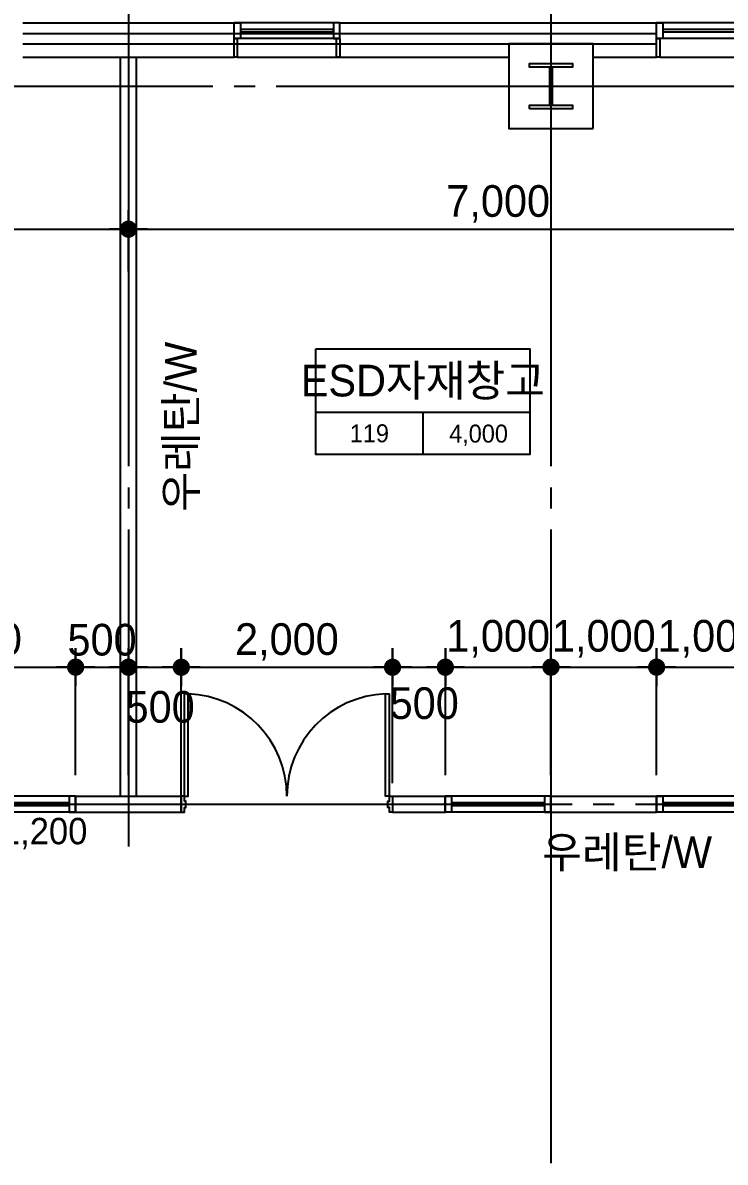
# Model space of a CAD drawing. Extents: x 13990145 to 14069640, y -1806033 to -1750552.
# Drawn here: x 14010440 to 14017089, y -1770319 to -1759529 of the extents above; entities that cross this region are included whole.
import ezdxf
from ezdxf.enums import TextEntityAlignment as Align

# ---------------------------------------------------------------- set-up
doc = ezdxf.new("R2010")
doc.units = 0
doc.header["$LTSCALE"] = 100
doc.header["$MEASUREMENT"] = 0
doc.header["$PDSIZE"] = -10
doc.linetypes.add('CEN', pattern=[66, 60, -2, 2, -2])
doc.layers.get('0').update_dxf_attribs({"linetype": 'CONTINUOUS'})
doc.layers.get('Defpoints').update_dxf_attribs({"linetype": 'CONTINUOUS'})
for name, color, linetype in [('0-내벽고정식', 7, 'CONTINUOUS'), ('4WID', 4, 'CONTINUOUS'), ('CEN', 1, 'CEN'), ('COL', 2, 'CONTINUOUS'), ('col2', 3, 'CONTINUOUS'), ('DIM', 7, 'CONTINUOUS'), ('TEX', 3, 'CONTINUOUS'), ('TEXT1', 7, 'CONTINUOUS'), ('TEXT2', 7, 'CONTINUOUS'), ('WALL-UNKNOWN', 3, 'CONTINUOUS'), ('WID', 4, 'CONTINUOUS'), ('우수드레인', 8, 'CONTINUOUS')]:
    doc.layers.add(name, color=color, linetype=linetype)
doc.styles.add('HY울를도M', font='HYWULM.TTF')
doc.styles.add('굴림', font='H2HDRM.TTF')
doc.dimstyles.new('DIM100', dxfattribs={"dimtxt": 300, "dimasz": 120, "dimexe": 1, "dimexo": 100, "dimgap": 60, "dimtad": 1, "dimdec": 4, "dimzin": 0, "dimdsep": 46, "dimlunit": 6, "dimtxsty": '굴림', "dimblk": 'DOTT', "dimcen": 0.09, "dimadec": 0, "dimazin": 0, "dimtfac": 1, "dimtdec": 4, "dimtofl": 0, "dimtmove": 2, "dimatfit": 2, "dimldrblk": 'DOTT', "dimfxl": 1, "dimtolj": 1, "dimtzin": 0, "dimarcsym": 0})
doc.dimstyles.new('DIM50', dxfattribs={"dimscale": 50, "dimtxt": 3, "dimasz": 1.2, "dimexe": 1, "dimexo": 1, "dimgap": 0.6, "dimtad": 1, "dimdec": 4, "dimzin": 0, "dimdsep": 46, "dimlunit": 6, "dimtxsty": '굴림', "dimblk": 'DOTT', "dimcen": 0.09, "dimadec": 0, "dimazin": 0, "dimtfac": 1, "dimtdec": 4, "dimtofl": 0, "dimtmove": 2, "dimatfit": 2, "dimldrblk": 'DOTT', "dimfxl": 1, "dimtolj": 1, "dimtzin": 0, "dimarcsym": 0})

# ---------------------------------------------------------------- blocks, each defined once
blk = doc.blocks.new('TT1')
at = {"layer": 'TEXT1'}
for p, q in [((-1013, -600), (1013, -600)), ((0, -600), (0, -1000))]:
    blk.add_line(p, q, dxfattribs=at)
blk.add_lwpolyline([(-1013, 0), (1013, 0), (1013, -1000), (-1013, -1000)], close=True, dxfattribs=at)
blk = doc.blocks.new('aw-1000-325')
at = {"layer": 'WID', "color": 8}
for p, q in [((970, 325), (0, 325)), ((0, 150), (1000, 150)), ((0, 0), (1000, 0))]:
    blk.add_line(p, q, dxfattribs=at)
at = {"layer": 'WID'}
for points in [[(0, 325), (30, 325), (30, 150), (0, 150)], [(970, 325), (1000, 325), (1000, 150), (970, 150)], [(60, 150), (0, 150), (0, 0), (60, 0)], [(940, 150), (1000, 150), (1000, 0), (940, 0)], [(60, 63), (940, 63), (940, 87), (60, 87)]]:
    blk.add_lwpolyline(points, close=True, dxfattribs=at)
blk = doc.blocks.new('DOTT')
for p, q in [((0, 1.5), (0, -1.5)), ((-1.5, 0), (1.5, 0))]:
    blk.add_line(p, q)
at = {"color": 6, "const_width": 0.68}
blk.add_lwpolyline([(-0.34, 0, 1), (0.34, 0, 1)], format="xyb", close=True, dxfattribs=at)
blk = doc.blocks.new('*D78')
at = {"layer": 'Defpoints', "color": 0, "lineweight": -3, "ltscale": 3}
for p in [(14010440, -1757729), (14009440, -1759529), (14010440, -1759529)]:
    blk.add_point(p, dxfattribs=at)
at = {"layer": 'DIM', "color": 7, "lineweight": -2, "ltscale": 3}
for p, q in [((14009440, -1759429), (14009440, -1757728)), ((14009560, -1757729), (14010320, -1757729)), ((14010440, -1759429), (14010440, -1757728))]:
    blk.add_line(p, q, dxfattribs=at)
at = {"layer": 'DIM', "color": 7, "lineweight": -2, "ltscale": 3, "xscale": 120, "yscale": 120, "zscale": 120, "rotation": 180}
blk.add_blockref('DOTT', (14009440, -1757729), dxfattribs=at)
at = {"layer": 'DIM', "color": 7, "lineweight": -2, "ltscale": 3, "xscale": 120, "yscale": 120, "zscale": 120}
blk.add_blockref('DOTT', (14010440, -1757729), dxfattribs=at)
at = {"layer": 'DIM', "color": 3, "ltscale": 3, "insert": (14009940, -1757459), "char_height": 300, "attachment_point": 5, "style": '굴림'}
blk.add_mtext('\\A1;1,000', dxfattribs=at)
blk = doc.blocks.new('*D79')
at = {"layer": 'Defpoints', "color": 0, "lineweight": -3, "ltscale": 3}
for p in [(14015440, -1757729), (14013440, -1759529), (14015440, -1759529)]:
    blk.add_point(p, dxfattribs=at)
at = {"layer": 'DIM', "color": 7, "lineweight": -2, "ltscale": 3}
for p, q in [((14013440, -1759429), (14013440, -1757728)), ((14013560, -1757729), (14015320, -1757729)), ((14015440, -1759429), (14015440, -1757728))]:
    blk.add_line(p, q, dxfattribs=at)
at = {"layer": 'DIM', "color": 7, "lineweight": -2, "ltscale": 3, "xscale": 120, "yscale": 120, "zscale": 120, "rotation": 180}
blk.add_blockref('DOTT', (14013440, -1757729), dxfattribs=at)
at = {"layer": 'DIM', "color": 7, "lineweight": -2, "ltscale": 3, "xscale": 120, "yscale": 120, "zscale": 120}
blk.add_blockref('DOTT', (14015440, -1757729), dxfattribs=at)
at = {"layer": 'DIM', "color": 3, "ltscale": 3, "insert": (14014440, -1757490), "char_height": 300, "attachment_point": 5, "style": '굴림'}
blk.add_mtext('\\A1;2,000', dxfattribs=at)
blk = doc.blocks.new('*D84')
at = {"layer": 'Defpoints', "color": 0, "lineweight": -3, "ltscale": 3}
for p in [(14016440, -1757729), (14015440, -1759529), (14016440, -1759529)]:
    blk.add_point(p, dxfattribs=at)
at = {"layer": 'DIM', "color": 7, "lineweight": -2, "ltscale": 3}
for p, q in [((14015440, -1759429), (14015440, -1757728)), ((14015560, -1757729), (14016320, -1757729)), ((14016440, -1759429), (14016440, -1757728))]:
    blk.add_line(p, q, dxfattribs=at)
at = {"layer": 'DIM', "color": 7, "lineweight": -2, "ltscale": 3, "xscale": 120, "yscale": 120, "zscale": 120, "rotation": 180}
blk.add_blockref('DOTT', (14015440, -1757729), dxfattribs=at)
at = {"layer": 'DIM', "color": 7, "lineweight": -2, "ltscale": 3, "xscale": 120, "yscale": 120, "zscale": 120}
blk.add_blockref('DOTT', (14016440, -1757729), dxfattribs=at)
at = {"layer": 'DIM', "color": 3, "ltscale": 3, "insert": (14015940, -1757459), "char_height": 300, "attachment_point": 5, "style": '굴림'}
blk.add_mtext('\\A1;1,000', dxfattribs=at)
blk = doc.blocks.new('*D85')
at = {"layer": 'Defpoints', "color": 0, "lineweight": -3, "ltscale": 3}
for p in [(14017440, -1757729), (14016440, -1759529), (14017440, -1759529)]:
    blk.add_point(p, dxfattribs=at)
at = {"layer": 'DIM', "color": 7, "lineweight": -2, "ltscale": 3}
for p, q in [((14016440, -1759429), (14016440, -1757728)), ((14016560, -1757729), (14017320, -1757729)), ((14017440, -1759429), (14017440, -1757728))]:
    blk.add_line(p, q, dxfattribs=at)
at = {"layer": 'DIM', "color": 7, "lineweight": -2, "ltscale": 3, "xscale": 120, "yscale": 120, "zscale": 120, "rotation": 180}
blk.add_blockref('DOTT', (14016440, -1757729), dxfattribs=at)
at = {"layer": 'DIM', "color": 7, "lineweight": -2, "ltscale": 3, "xscale": 120, "yscale": 120, "zscale": 120}
blk.add_blockref('DOTT', (14017440, -1757729), dxfattribs=at)
at = {"layer": 'DIM', "color": 3, "ltscale": 3, "insert": (14016940, -1757459), "char_height": 300, "attachment_point": 5, "style": '굴림'}
blk.add_mtext('\\A1;1,000', dxfattribs=at)
blk = doc.blocks.new('aw-1000-150')
at = {"layer": 'WID', "color": 8}
for p, q in [((0, 150), (-1000, 150)), ((0, 0), (-1000, 0))]:
    blk.add_line(p, q, dxfattribs=at)
at = {"layer": 'WID'}
for points in [[(-940, 0), (-1000, 0), (-1000, 150), (-940, 150)], [(-60, 0), (0, 0), (0, 150), (-60, 150)], [(-60, 87), (-940, 87), (-940, 63), (-60, 63)]]:
    blk.add_lwpolyline(points, close=True, dxfattribs=at)
blk = doc.blocks.new('*D193')
at = {"layer": 'Defpoints', "color": 0, "lineweight": -3, "ltscale": 3}
for p in [(14010940, -1765631), (14008940, -1766754), (14010940, -1766754)]:
    blk.add_point(p, dxfattribs=at)
at = {"layer": 'DIM', "color": 7, "lineweight": -2, "ltscale": 3}
for p, q in [((14008940, -1766654), (14008940, -1765630)), ((14009060, -1765631), (14010820, -1765631)), ((14010940, -1766654), (14010940, -1765630))]:
    blk.add_line(p, q, dxfattribs=at)
at = {"layer": 'DIM', "color": 7, "lineweight": -2, "ltscale": 3, "xscale": 120, "yscale": 120, "zscale": 120, "rotation": 180}
blk.add_blockref('DOTT', (14008940, -1765631), dxfattribs=at)
at = {"layer": 'DIM', "color": 7, "lineweight": -2, "ltscale": 3, "xscale": 120, "yscale": 120, "zscale": 120}
blk.add_blockref('DOTT', (14010940, -1765631), dxfattribs=at)
at = {"layer": 'DIM', "color": 3, "ltscale": 3, "insert": (14009940, -1765392), "char_height": 300, "attachment_point": 5, "style": '굴림'}
blk.add_mtext('\\A1;2,000', dxfattribs=at)
blk = doc.blocks.new('*D195')
at = {"layer": 'Defpoints', "color": 0, "lineweight": -3, "ltscale": 3}
for p in [(14015440, -1765631), (14014440, -1766754), (14015440, -1766754)]:
    blk.add_point(p, dxfattribs=at)
at = {"layer": 'DIM', "color": 7, "lineweight": -2, "ltscale": 3}
for p, q in [((14014440, -1766654), (14014440, -1765630)), ((14014560, -1765631), (14015320, -1765631)), ((14015440, -1766654), (14015440, -1765630))]:
    blk.add_line(p, q, dxfattribs=at)
at = {"layer": 'DIM', "color": 7, "lineweight": -2, "ltscale": 3, "xscale": 120, "yscale": 120, "zscale": 120, "rotation": 180}
blk.add_blockref('DOTT', (14014440, -1765631), dxfattribs=at)
at = {"layer": 'DIM', "color": 7, "lineweight": -2, "ltscale": 3, "xscale": 120, "yscale": 120, "zscale": 120}
blk.add_blockref('DOTT', (14015440, -1765631), dxfattribs=at)
at = {"layer": 'DIM', "color": 3, "ltscale": 3, "insert": (14014940, -1765362), "char_height": 300, "attachment_point": 5, "style": '굴림'}
blk.add_mtext('\\A1;1,000', dxfattribs=at)
blk = doc.blocks.new('*D212')
at = {"layer": 'Defpoints', "color": 0, "lineweight": -3, "ltscale": 3}
for p in [(14013440, -1757729), (14012440, -1759529), (14013440, -1759529)]:
    blk.add_point(p, dxfattribs=at)
at = {"layer": 'DIM', "color": 7, "lineweight": -2, "ltscale": 3}
for p, q in [((14012440, -1759429), (14012440, -1757728)), ((14012560, -1757729), (14013320, -1757729)), ((14013440, -1759429), (14013440, -1757728))]:
    blk.add_line(p, q, dxfattribs=at)
at = {"layer": 'DIM', "color": 7, "lineweight": -2, "ltscale": 3, "xscale": 120, "yscale": 120, "zscale": 120, "rotation": 180}
blk.add_blockref('DOTT', (14012440, -1757729), dxfattribs=at)
at = {"layer": 'DIM', "color": 7, "lineweight": -2, "ltscale": 3, "xscale": 120, "yscale": 120, "zscale": 120}
blk.add_blockref('DOTT', (14013440, -1757729), dxfattribs=at)
at = {"layer": 'DIM', "color": 3, "ltscale": 3, "insert": (14012940, -1757459), "char_height": 300, "attachment_point": 5, "style": '굴림'}
blk.add_mtext('\\A1;1,000', dxfattribs=at)
blk = doc.blocks.new('*D213')
at = {"layer": 'Defpoints', "color": 0, "lineweight": -3, "ltscale": 3}
for p in [(14012440, -1757729), (14010440, -1759529), (14012440, -1759529)]:
    blk.add_point(p, dxfattribs=at)
at = {"layer": 'DIM', "color": 7, "lineweight": -2, "ltscale": 3}
for p, q in [((14010440, -1759429), (14010440, -1757728)), ((14010560, -1757729), (14012320, -1757729)), ((14012440, -1759429), (14012440, -1757728))]:
    blk.add_line(p, q, dxfattribs=at)
at = {"layer": 'DIM', "color": 7, "lineweight": -2, "ltscale": 3, "xscale": 120, "yscale": 120, "zscale": 120, "rotation": 180}
blk.add_blockref('DOTT', (14010440, -1757729), dxfattribs=at)
at = {"layer": 'DIM', "color": 7, "lineweight": -2, "ltscale": 3, "xscale": 120, "yscale": 120, "zscale": 120}
blk.add_blockref('DOTT', (14012440, -1757729), dxfattribs=at)
at = {"layer": 'DIM', "color": 3, "ltscale": 3, "insert": (14011440, -1757490), "char_height": 300, "attachment_point": 5, "style": '굴림'}
blk.add_mtext('\\A1;2,000', dxfattribs=at)
blk = doc.blocks.new('*D226')
at = {"layer": 'Defpoints', "color": 0, "lineweight": -3}
for p in [(14018440, -1761483), (14018440, -1762083), (14011440, -1762183)]:
    blk.add_point(p, dxfattribs=at)
at = {"layer": 'DIM', "color": 7, "lineweight": -2}
for p, q in [((14011440, -1761883), (14011440, -1761383)), ((14018440, -1761783), (14018440, -1761383)), ((14011560, -1761483), (14018320, -1761483))]:
    blk.add_line(p, q, dxfattribs=at)
at = {"layer": 'DIM', "color": 7, "lineweight": -2, "xscale": 120, "yscale": 120, "zscale": 120, "rotation": 180}
blk.add_blockref('DOTT', (14011440, -1761483), dxfattribs=at)
at = {"layer": 'DIM', "color": 7, "lineweight": -2, "xscale": 120, "yscale": 120, "zscale": 120}
blk.add_blockref('DOTT', (14018440, -1761483), dxfattribs=at)
at = {"layer": 'DIM', "color": 3, "insert": (14014940, -1761244), "char_height": 300, "attachment_point": 5, "style": '굴림'}
blk.add_mtext('\\A1;7,000', dxfattribs=at)
blk = doc.blocks.new('*D227')
at = {"layer": 'Defpoints', "color": 0, "lineweight": -3}
for p in [(14011440, -1761483), (14011440, -1762083), (14005440, -1762183)]:
    blk.add_point(p, dxfattribs=at)
at = {"layer": 'DIM', "color": 7, "lineweight": -2}
for p, q in [((14005440, -1761883), (14005440, -1761383)), ((14011440, -1761783), (14011440, -1761383)), ((14005560, -1761483), (14011320, -1761483))]:
    blk.add_line(p, q, dxfattribs=at)
at = {"layer": 'DIM', "color": 7, "lineweight": -2, "xscale": 120, "yscale": 120, "zscale": 120, "rotation": 180}
blk.add_blockref('DOTT', (14005440, -1761483), dxfattribs=at)
at = {"layer": 'DIM', "color": 7, "lineweight": -2, "xscale": 120, "yscale": 120, "zscale": 120}
blk.add_blockref('DOTT', (14011440, -1761483), dxfattribs=at)
at = {"layer": 'DIM', "color": 3, "insert": (14008440, -1761244), "char_height": 300, "attachment_point": 5, "style": '굴림'}
blk.add_mtext('\\A1;6,000', dxfattribs=at)
blk = doc.blocks.new('*D230')
at = {"layer": 'Defpoints', "color": 0, "lineweight": -3, "ltscale": 3}
for p in [(14011440, -1765631), (14010940, -1766754), (14011440, -1766754)]:
    blk.add_point(p, dxfattribs=at)
at = {"layer": 'DIM', "color": 7, "lineweight": -2, "ltscale": 3}
for p, q in [((14010940, -1766654), (14010940, -1765630)), ((14011060, -1765631), (14011320, -1765631)), ((14011440, -1766654), (14011440, -1765630))]:
    blk.add_line(p, q, dxfattribs=at)
at = {"layer": 'DIM', "color": 7, "lineweight": -2, "ltscale": 3, "xscale": 120, "yscale": 120, "zscale": 120, "rotation": 180}
blk.add_blockref('DOTT', (14010940, -1765631), dxfattribs=at)
at = {"layer": 'DIM', "color": 7, "lineweight": -2, "ltscale": 3, "xscale": 120, "yscale": 120, "zscale": 120}
blk.add_blockref('DOTT', (14011440, -1765631), dxfattribs=at)
at = {"layer": 'DIM', "color": 3, "ltscale": 3, "insert": (14011190, -1765373), "char_height": 300, "attachment_point": 5, "style": '굴림'}
blk.add_mtext('\\A1;500', dxfattribs=at)
blk = doc.blocks.new('aw-2000-150')
at = {"layer": 'WID', "color": 8}
for p, q in [((0, 150), (-2000, 150)), ((0, 0), (-2000, 0))]:
    blk.add_line(p, q, dxfattribs=at)
at = {"layer": 'WID'}
for points in [[(-1940, 0), (-2000, 0), (-2000, 150), (-1940, 150)], [(-60, 0), (0, 0), (0, 150), (-60, 150)], [(-60, 87), (-1940, 87), (-1940, 63), (-60, 63)]]:
    blk.add_lwpolyline(points, close=True, dxfattribs=at)
blk = doc.blocks.new('*D231')
at = {"layer": 'Defpoints', "color": 0, "lineweight": -3, "ltscale": 3}
for p in [(14016440, -1765631), (14015440, -1766754), (14016440, -1766754)]:
    blk.add_point(p, dxfattribs=at)
at = {"layer": 'DIM', "color": 7, "lineweight": -2, "ltscale": 3}
for p, q in [((14015440, -1766654), (14015440, -1765630)), ((14015560, -1765631), (14016320, -1765631)), ((14016440, -1766654), (14016440, -1765630))]:
    blk.add_line(p, q, dxfattribs=at)
at = {"layer": 'DIM', "color": 7, "lineweight": -2, "ltscale": 3, "xscale": 120, "yscale": 120, "zscale": 120, "rotation": 180}
blk.add_blockref('DOTT', (14015440, -1765631), dxfattribs=at)
at = {"layer": 'DIM', "color": 7, "lineweight": -2, "ltscale": 3, "xscale": 120, "yscale": 120, "zscale": 120}
blk.add_blockref('DOTT', (14016440, -1765631), dxfattribs=at)
at = {"layer": 'DIM', "color": 3, "ltscale": 3, "insert": (14015940, -1765362), "char_height": 300, "attachment_point": 5, "style": '굴림'}
blk.add_mtext('\\A1;1,000', dxfattribs=at)
blk = doc.blocks.new('*D232')
at = {"layer": 'Defpoints', "color": 0, "lineweight": -3, "ltscale": 3}
for p in [(14017440, -1765631), (14016440, -1766754), (14017440, -1766754)]:
    blk.add_point(p, dxfattribs=at)
at = {"layer": 'DIM', "color": 7, "lineweight": -2, "ltscale": 3}
for p, q in [((14016440, -1766654), (14016440, -1765630)), ((14016560, -1765631), (14017320, -1765631)), ((14017440, -1766654), (14017440, -1765630))]:
    blk.add_line(p, q, dxfattribs=at)
at = {"layer": 'DIM', "color": 7, "lineweight": -2, "ltscale": 3, "xscale": 120, "yscale": 120, "zscale": 120, "rotation": 180}
blk.add_blockref('DOTT', (14016440, -1765631), dxfattribs=at)
at = {"layer": 'DIM', "color": 7, "lineweight": -2, "ltscale": 3, "xscale": 120, "yscale": 120, "zscale": 120}
blk.add_blockref('DOTT', (14017440, -1765631), dxfattribs=at)
at = {"layer": 'DIM', "color": 3, "ltscale": 3, "insert": (14016940, -1765362), "char_height": 300, "attachment_point": 5, "style": '굴림'}
blk.add_mtext('\\A1;1,000', dxfattribs=at)
blk = doc.blocks.new('*D268')
at = {"layer": 'Defpoints', "color": 0, "lineweight": -3, "ltscale": 3}
for p in [(14011940, -1765632), (14011440, -1766655), (14011940, -1766755)]:
    blk.add_point(p, dxfattribs=at)
at = {"layer": 'DIM', "color": 7, "lineweight": -2, "ltscale": 3}
for p, q in [((14011440, -1766555), (14011440, -1765631)), ((14011560, -1765632), (14011820, -1765632)), ((14011940, -1766655), (14011940, -1765631))]:
    blk.add_line(p, q, dxfattribs=at)
at = {"layer": 'DIM', "color": 7, "lineweight": -2, "ltscale": 3, "xscale": 120, "yscale": 120, "zscale": 120, "rotation": 180}
blk.add_blockref('DOTT', (14011440, -1765632), dxfattribs=at)
at = {"layer": 'DIM', "color": 7, "lineweight": -2, "ltscale": 3, "xscale": 120, "yscale": 120, "zscale": 120}
blk.add_blockref('DOTT', (14011940, -1765632), dxfattribs=at)
at = {"layer": 'DIM', "color": 3, "ltscale": 3, "insert": (14011740, -1766009), "char_height": 300, "attachment_point": 5, "style": '굴림'}
blk.add_mtext('\\A1;500', dxfattribs=at)
blk = doc.blocks.new('*D269')
at = {"layer": 'Defpoints', "color": 0, "lineweight": -3, "ltscale": 3}
for p in [(14013940, -1765632), (14011940, -1766755), (14013940, -1766830)]:
    blk.add_point(p, dxfattribs=at)
at = {"layer": 'DIM', "color": 7, "lineweight": -2, "ltscale": 3}
for p, q in [((14011940, -1766655), (14011940, -1765631)), ((14012060, -1765632), (14013820, -1765632)), ((14013940, -1766730), (14013940, -1765631))]:
    blk.add_line(p, q, dxfattribs=at)
at = {"layer": 'DIM', "color": 7, "lineweight": -2, "ltscale": 3, "xscale": 120, "yscale": 120, "zscale": 120, "rotation": 180}
blk.add_blockref('DOTT', (14011940, -1765632), dxfattribs=at)
at = {"layer": 'DIM', "color": 7, "lineweight": -2, "ltscale": 3, "xscale": 120, "yscale": 120, "zscale": 120}
blk.add_blockref('DOTT', (14013940, -1765632), dxfattribs=at)
at = {"layer": 'DIM', "color": 3, "ltscale": 3, "insert": (14012940, -1765393), "char_height": 300, "attachment_point": 5, "style": '굴림'}
blk.add_mtext('\\A1;2,000', dxfattribs=at)
blk = doc.blocks.new('*D270')
at = {"layer": 'Defpoints', "color": 0, "lineweight": -3, "ltscale": 3}
for p in [(14014440, -1765632), (14013940, -1766755), (14014440, -1766754)]:
    blk.add_point(p, dxfattribs=at)
at = {"layer": 'DIM', "color": 7, "lineweight": -2, "ltscale": 3}
for p, q in [((14013940, -1766655), (14013940, -1765631)), ((14014060, -1765632), (14014320, -1765632)), ((14014440, -1766654), (14014440, -1765631))]:
    blk.add_line(p, q, dxfattribs=at)
at = {"layer": 'DIM', "color": 7, "lineweight": -2, "ltscale": 3, "xscale": 120, "yscale": 120, "zscale": 120, "rotation": 180}
blk.add_blockref('DOTT', (14013940, -1765632), dxfattribs=at)
at = {"layer": 'DIM', "color": 7, "lineweight": -2, "ltscale": 3, "xscale": 120, "yscale": 120, "zscale": 120}
blk.add_blockref('DOTT', (14014440, -1765632), dxfattribs=at)
at = {"layer": 'DIM', "color": 3, "ltscale": 3, "insert": (14014240, -1765974), "char_height": 300, "attachment_point": 5, "style": '굴림'}
blk.add_mtext('\\A1;500', dxfattribs=at)
blk = doc.blocks.new('D2000-W150')
at = {"layer": 'WID'}
for points in [[(2000, -150), (2000, 0), (1970, 0), (1970, -45), (1955, -45), (1955, -105), (1970, -105), (1970, -150), (2000, -150), (2000, -150)], [(0, -150), (0, 0), (30, 0), (30, -45), (45, -45), (45, -105), (30, -105), (30, -150), (0, -150), (0, -150)], [(30, -150), (65, -150), (65, -1119), (30, -1119)], [(30, -150), (30, -1119)], [(1970, -150), (1935, -150), (1935, -1119), (1970, -1119)], [(1970, -150), (1970, -1119)]]:
    blk.add_lwpolyline(points, dxfattribs=at)
for centre, start, end in [((30, -150), 272.0678, 0), ((1970, -150), 180, 267.9322)]:
    blk.add_arc(centre, 970, start, end, dxfattribs=at)

msp = doc.modelspace()

# ---------------------------------------------------------------- linework, layer by layer
at = {"layer": '0-내벽고정식'}
for p, q in [((14010439.53431, -1759853.57588), (14012439.53431, -1759853.57588)), ((14013439.53431, -1759853.57588), (14015039.53431, -1759853.57588)), ((14015839.53431, -1759853.57588), (14016439.53431, -1759853.57588))]:
    msp.add_line(p, q, dxfattribs=at)
at = {"layer": '0-내벽고정식', "color": 6}
for p, q in [((14011364.53431, -1766853.57588), (14011364.53431, -1759853.57588)), ((14011514.53431, -1766853.57588), (14011514.53431, -1759853.57588)), ((14010939.53431, -1766853.57588), (14011939.53431, -1766853.57588)), ((14010939.53431, -1766853.57588), (14010939.53431, -1767003.57588)), ((14013939.53431, -1766853.57588), (14014439.53431, -1766853.57588)), ((14014439.53431, -1766853.57588), (14014439.53431, -1767003.57588)), ((14015439.53431, -1766853.57588), (14016439.53431, -1766853.57588)), ((14015439.53431, -1766853.57588), (14015439.53431, -1767003.57588)), ((14015439.53431, -1766853.57588), (14015439.53431, -1767003.57588)), ((14015614.53431, -1766853.57588), (14015869.53431, -1766853.57588)), ((14016439.53431, -1766853.57588), (14016439.53431, -1767003.57588)), ((14016439.53431, -1766853.57588), (14016439.53431, -1767003.57588)), ((14010939.53431, -1767003.57588), (14011939.53431, -1767003.57588)), ((14013939.53431, -1767003.57588), (14014439.53431, -1767003.57588)), ((14015439.53431, -1767003.57588), (14016439.53431, -1767003.57588))]:
    msp.add_line(p, q, dxfattribs=at)
at = {"layer": '4WID', "lineweight": -3, "ltscale": 200}
for p, q in [((14011939.53431, -1767003.57588), (14011939.53431, -1766614.94451)), ((14011939.53431, -1766853.57588), (14011939.53431, -1767003.57588)), ((14013939.53431, -1766853.57588), (14013939.53431, -1767003.57588))]:
    msp.add_line(p, q, dxfattribs=at)
at = {"layer": 'CEN', "linetype": 'CEN'}
for p, q in [((14011439.53431, -1757728.57588), (14011439.53431, -1767328.57588)), ((14015439.53431, -1757728.57588), (14015439.53431, -1798528.57588)), ((13993039.53431, -1760128.57588), (14067039.53431, -1760128.57588)), ((13993039.53431, -1760128.57588), (14067039.53431, -1760128.57588)), ((14003039.53431, -1766928.57588), (14035866.94986, -1766928.57588))]:
    msp.add_line(p, q, dxfattribs=at)
at = {"layer": 'COL'}
msp.add_lwpolyline([(14015839.53431, -1760528.57588), (14015839.53431, -1759728.57588), (14015039.53431, -1759728.57588), (14015039.53431, -1760528.57588)], close=True, dxfattribs=at)
at = {"layer": 'col2'}
msp.add_lwpolyline([(14015236.03431, -1760342.57588), (14015236.03431, -1760307.57588), (14015429.53431, -1760307.57588), (14015429.53431, -1759949.57588), (14015236.03431, -1759949.57588), (14015236.03431, -1759914.57588), (14015643.03431, -1759914.57588), (14015643.03431, -1759949.57588), (14015449.53431, -1759949.57588), (14015449.53431, -1760307.57588), (14015643.03431, -1760307.57588), (14015643.03431, -1760342.57588)], close=True, dxfattribs=at)
at = {"layer": 'WALL-UNKNOWN', "color": 4}
for p, q in [((14010439.53431, -1759528.57588), (14012439.53431, -1759528.57588)), ((14010439.53431, -1759628.57588), (14016439.53431, -1759628.57588)), ((14013439.53431, -1759528.57588), (14016439.53431, -1759528.57588)), ((14010439.53431, -1759728.57588), (14016439.53431, -1759728.57588))]:
    msp.add_line(p, q, dxfattribs=at)
at = {"layer": '우수드레인', "color": 1, "ltscale": 2}
msp.add_line((14015439.53431, -1759228.57588), (14015439.53431, -1759528.57588), dxfattribs=at)

# ---------------------------------------------------------------- block references
at = {"layer": 'TEX', "lineweight": -3}
for name, p in [('aw-2000-150', (14010939.53431, -1767003.57588)), ('aw-1000-150', (14015439.53431, -1767003.57588)), ('aw-1000-150', (14017439.53431, -1767003.57588))]:
    msp.add_blockref(name, p, dxfattribs=at)
at = {"layer": 'TEXT1'}
msp.add_blockref('TT1', (14014227.51008, -1762616.29345), dxfattribs=at)
at = {"layer": 'WID', "rotation": 180}
for name, p in [('aw-1000-325', (14013439.53431, -1759528.57588)), ('aw-1000-325', (14017439.53431, -1759528.57588)), ('D2000-W150', (14013939.53431, -1767003.57588))]:
    msp.add_blockref(name, p, dxfattribs=at)

# ---------------------------------------------------------------- texts
at = {"layer": 'TEXT1', "style": 'HY울를도M'}
msp.add_text('우레탄/W', height=300, rotation=90, dxfattribs=at).set_placement((14012085.39411, -1763353.55535), align=Align.CENTER)
for s, p in [('ESD자재창고', (14014227.51008, -1763067.08352)), ('우레탄/W', (14016160.8123, -1767532.41247))]:
    msp.add_text(s, height=300, dxfattribs=at).set_placement(p, align=Align.CENTER)
at = {"layer": 'TEXT1', "color": 2, "style": 'HY울를도M'}
msp.add_text('119', height=170, dxfattribs=at).set_placement((14013720.76212, -1763416.21345), align=Align.MIDDLE_CENTER)
at = {"layer": 'TEXT1', "style": 'HY울를도M'}
msp.add_text('4,000', height=170, dxfattribs=at).set_placement((14014753.99371, -1763418.89889), align=Align.MIDDLE_CENTER)
at = {"layer": 'TEXT2', "style": 'HY울를도M'}
msp.add_text('W.B=FL+1,200', height=250, dxfattribs=at).set_placement((14009951.21489, -1767308.23333), align=Align.CENTER)

# ---------------------------------------------------------------- dimensions: what is measured, and where the dimension line sits
at = {"layer": 'DIM', "ltscale": 3}
for base, p1, p2, picture, middle in [((14010439.53431, -1757728.57588), (14009439.53431, -1759528.57588), (14010439.53431, -1759528.57588), '*D78', (14009939.53431, -1757458.90757)), ((14012439.53431, -1757728.57588), (14010439.53431, -1759528.57588), (14012439.53431, -1759528.57588), '*D213', (14011439.53431, -1757489.53765)), ((14013439.53431, -1757728.57588), (14012439.53431, -1759528.57588), (14013439.53431, -1759528.57588), '*D212', (14012939.53431, -1757458.90757)), ((14015439.53431, -1757728.57588), (14013439.53431, -1759528.57588), (14015439.53431, -1759528.57588), '*D79', (14014439.53431, -1757489.53765)), ((14016439.53431, -1757728.57588), (14015439.53431, -1759528.57588), (14016439.53431, -1759528.57588), '*D84', (14015939.53431, -1757458.90757)), ((14017439.53431, -1757728.57588), (14016439.53431, -1759528.57588), (14017439.53431, -1759528.57588), '*D85', (14016939.53431, -1757458.90757)), ((14010939.53431, -1765631.32922), (14008939.53431, -1766753.57588), (14010939.53431, -1766753.57588), '*D193', (14009939.53431, -1765392.291)), ((14011439.53431, -1765631.32922), (14010939.53431, -1766753.57588), (14011439.53431, -1766753.57588), '*D230', (14011189.53431, -1765373.31319)), ((14013939.53431, -1765632.32922), (14011939.53431, -1766754.57588), (14013939.53431, -1766829.57588), '*D269', (14012939.53431, -1765393.291)), ((14015439.53431, -1765631.32922), (14014439.53431, -1766753.57588), (14015439.53431, -1766753.57588), '*D195', (14014939.53431, -1765361.66091)), ((14016439.53431, -1765631.32922), (14015439.53431, -1766753.57588), (14016439.53431, -1766753.57588), '*D231', (14015939.53431, -1765361.66091)), ((14017439.53431, -1765631.32922), (14016439.53431, -1766753.57588), (14017439.53431, -1766753.57588), '*D232', (14016939.53431, -1765361.66091))]:
    dim = msp.add_linear_dim(base=base, p1=p1, p2=p2, dimstyle='DIM100', dxfattribs=at)
    dim.commit()
    dim.dimension.update_dxf_attribs({"geometry": picture, "text_midpoint": middle})
at = {"layer": 'DIM'}
for base, p1, p2, picture, middle in [((14011439.53431, -1761482.57588), (14005439.53431, -1762183.37395), (14011439.53431, -1762082.57588), '*D227', (14008439.53431, -1761243.53765)), ((14018439.53431, -1761482.57588), (14011439.53431, -1762183.37395), (14018439.53431, -1762082.57588), '*D226', (14014939.53431, -1761243.90757))]:
    dim = msp.add_linear_dim(base=base, p1=p1, p2=p2, dimstyle='DIM50', override={"dimscale": 100, "dimexo": 3}, dxfattribs=at)
    dim.commit()
    dim.dimension.update_dxf_attribs({"geometry": picture, "text_midpoint": middle})
at = {"layer": 'DIM', "ltscale": 3}
for base, p1, p2, picture, middle in [((14011939.53431, -1765632.32922), (14011439.53431, -1766654.57588), (14011939.53431, -1766754.57588), '*D268', (14011739.53431, -1766008.99684)), ((14014439.53431, -1765632.32922), (14013939.53431, -1766754.57588), (14014439.53431, -1766753.57588), '*D270', (14014239.53431, -1765973.82874))]:
    dim = msp.add_linear_dim(base=base, p1=p1, p2=p2, dimstyle='DIM100', dxfattribs=at)
    dim.commit()
    dim.dimension.update_dxf_attribs({"geometry": picture, "text_midpoint": middle, "dimtype": 128})

doc.saveas('drawing.dxf')
